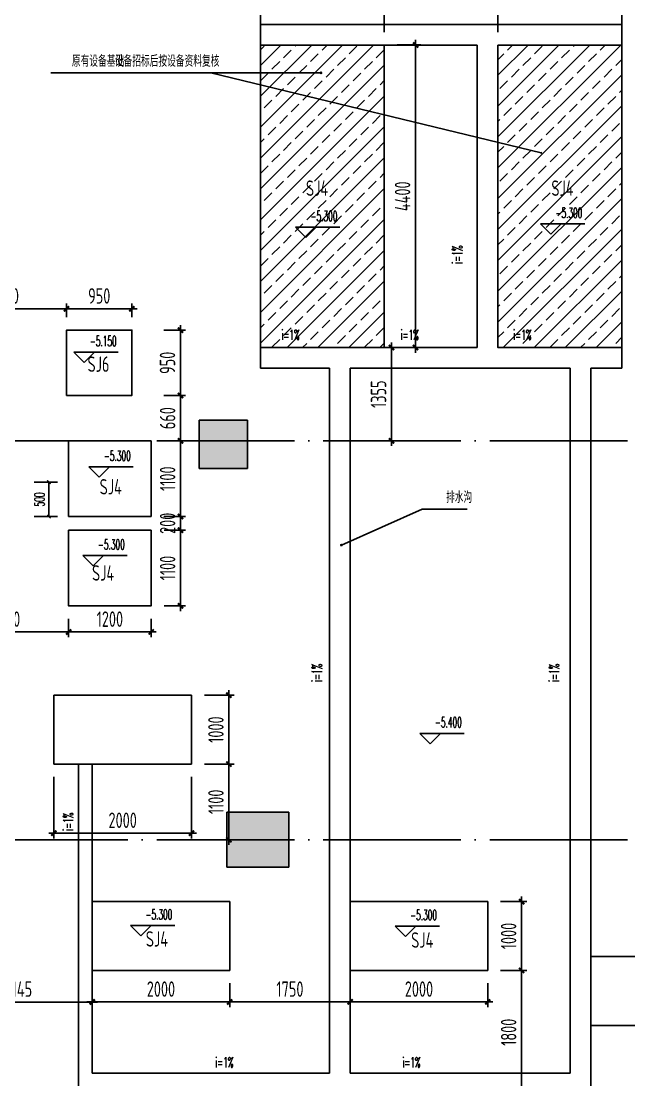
# Model space of a CAD drawing. Extents: x 917265 to 982035, y 334257 to 376307.
# Drawn here: x 959039 to 967870, y 351027 to 366421 of the extents above; entities that cross this region are included whole.
import ezdxf
from ezdxf.enums import TextEntityAlignment as Align

# ---------------------------------------------------------------- set-up
doc = ezdxf.new("R2010")
doc.units = 0
doc.header["$LTSCALE"] = 1000
doc.linetypes.add('DOTE', pattern=[2.42, 2, -0.2, 0.02, -0.2])
for name, color, linetype in [('ACS_COM', 7, 'Continuous'), ('COLUMN', 9, 'Continuous'), ('DIM_ELEV', 3, 'Continuous'), ('DIM_LEAD', 3, 'Continuous'), ('DIM_SYMB', 3, 'Continuous'), ('DOTE', 1, 'Continuous'), ('PUB_DIM', 3, 'Continuous'), ('PUB_HATCH', 8, 'Continuous'), ('PUB_TEXT', 7, 'Continuous'), ('设备基础及留洞', 7, 'Continuous')]:
    doc.layers.add(name, color=color, linetype=linetype)
doc.layers.add('line', color=7, linetype='Continuous', lineweight=50)
doc.styles.add('_TCH_DIM', font='SIMPLEX.shx', dxfattribs={"width": 0.75, "bigfont": 'GBCBIG.shx'})
doc.styles.add('_TCH_DIM_T3', font='SIMPLEX.shx', dxfattribs={"width": 0.529412, "bigfont": 'GBCBIG.shx'})
doc.styles.add('TSSD_DIMENSION_T3', font='Tssdeng.shx', dxfattribs={"width": 0.7, "bigfont": 'hztxt.shx'})
doc.styles.add('TSSD_Rein', font='Tssdeng.shx', dxfattribs={"width": 0.7, "bigfont": 'hztxt.shx'})
doc.dimstyles.new('_TCH_ARCH&&50', dxfattribs={"dimtxt": 148.75, "dimasz": 50, "dimexe": 125, "dimexo": 150, "dimgap": 63.125, "dimtad": 1, "dimdec": 0, "dimzin": 0, "dimdsep": 46, "dimtxsty": '_TCH_DIM_T3', "dimblk": 'ARCHTICK', "dimcen": 0.09, "dimclrt": 7, "dimazin": 2, "dimtfac": 1, "dimtdec": 0, "dimtix": 1, "dimtmove": 2, "dimatfit": 3, "dimfxl": 1, "dimtolj": 1, "dimtzin": 0, "dimarcsym": 0})
doc.dimstyles.new('TSSD_150_150$TCH&&50', dxfattribs={"dimtxt": 225, "dimasz": 75, "dimexe": 75, "dimexo": 187.5, "dimgap": 75, "dimtad": 1, "dimdec": 0, "dimzin": 0, "dimdsep": 46, "dimtxsty": 'TSSD_DIMENSION_T3', "dimblk": 'ARCHTICK', "dimcen": 0, "dimdle": 75, "dimclrt": 7, "dimadec": 0, "dimazin": 0, "dimtfac": 1, "dimtdec": 0, "dimtix": 1, "dimtmove": 2, "dimatfit": 3, "dimfxl": 1, "dimtolj": 1, "dimtzin": 0, "dimarcsym": 0})

# ---------------------------------------------------------------- blocks, each defined once
blk = doc.blocks.new('_ArchTick')
at = {"color": 0, "linetype": 'ByBlock', "const_width": 0.4}
blk.add_lwpolyline([(-0.5, -0.5), (0.5, 0.5)], dxfattribs=at)
blk = doc.blocks.new('*D111')
at = {"layer": 'Defpoints', "color": 0, "transparency": 16777216}
for p in [(12084, 7356), (12575, 7356), (12084, 5556)]:
    blk.add_point(p, dxfattribs=at)
at = {"layer": '设备基础及留洞', "color": 0, "lineweight": -2, "transparency": 16777216}
for p, q in [((12575, 5481), (12575, 7431)), ((12271, 7356), (12650, 7356)), ((12271, 5556), (12650, 5556))]:
    blk.add_line(p, q, dxfattribs=at)
at = {"layer": '设备基础及留洞', "color": 0, "lineweight": -2, "transparency": 16777216, "xscale": 75, "yscale": 75, "zscale": 75}
for p, rotation in [((12575, 7356), 90), ((12575, 5556), 270)]:
    blk.add_blockref('_ArchTick', p, dxfattribs=dict(at, rotation=rotation))
at = {"layer": '设备基础及留洞', "color": 7, "transparency": 16777216, "insert": (12387, 6456), "char_height": 225, "attachment_point": 5, "rotation": 90, "style": 'TSSD_DIMENSION_T3'}
blk.add_mtext('\\A1;1800', dxfattribs=at)
blk = doc.blocks.new('*D112')
at = {"layer": 'Defpoints', "color": 0, "transparency": 16777216}
for p in [(12084, 8356), (12575, 8356), (12084, 7356)]:
    blk.add_point(p, dxfattribs=at)
at = {"layer": '设备基础及留洞', "color": 0, "lineweight": -2, "transparency": 16777216}
for p, q in [((12271, 8356), (12650, 8356)), ((12575, 7281), (12575, 8431)), ((12271, 7356), (12650, 7356))]:
    blk.add_line(p, q, dxfattribs=at)
at = {"layer": '设备基础及留洞', "color": 0, "lineweight": -2, "transparency": 16777216, "xscale": 75, "yscale": 75, "zscale": 75}
for p, rotation in [((12575, 8356), 90), ((12575, 7356), 270)]:
    blk.add_blockref('_ArchTick', p, dxfattribs=dict(at, rotation=rotation))
at = {"layer": '设备基础及留洞', "color": 7, "transparency": 16777216, "insert": (12387, 7856), "char_height": 225, "attachment_point": 5, "rotation": 90, "style": 'TSSD_DIMENSION_T3'}
blk.add_mtext('\\A1;1000', dxfattribs=at)
blk = doc.blocks.new('*D117')
at = {"layer": 'Defpoints', "color": 0, "transparency": 16777216}
for p in [(4190, 7356), (6335, 7356), (6335, 6896)]:
    blk.add_point(p, dxfattribs=at)
at = {"layer": '设备基础及留洞', "color": 0, "lineweight": -2, "transparency": 16777216}
for p, q in [((4190, 7169), (4190, 6821)), ((6335, 7169), (6335, 6821)), ((4115, 6896), (6410, 6896))]:
    blk.add_line(p, q, dxfattribs=at)
at = {"layer": '设备基础及留洞', "color": 0, "lineweight": -2, "transparency": 16777216, "xscale": 75, "yscale": 75, "zscale": 75, "rotation": 180}
blk.add_blockref('_ArchTick', (4190, 6896), dxfattribs=at)
at = {"layer": '设备基础及留洞', "color": 0, "lineweight": -2, "transparency": 16777216, "xscale": 75, "yscale": 75, "zscale": 75}
blk.add_blockref('_ArchTick', (6335, 6896), dxfattribs=at)
at = {"layer": '设备基础及留洞', "color": 7, "transparency": 16777216, "insert": (5263, 7084), "char_height": 225, "attachment_point": 5, "style": 'TSSD_DIMENSION_T3'}
blk.add_mtext('\\A1;2145', dxfattribs=at)
blk = doc.blocks.new('*D118')
at = {"layer": 'Defpoints', "color": 0, "transparency": 16777216}
for p in [(10084, 7356), (12084, 7356), (12084, 6897)]:
    blk.add_point(p, dxfattribs=at)
at = {"layer": '设备基础及留洞', "color": 0, "lineweight": -2, "transparency": 16777216}
for p, q in [((10084, 7169), (10084, 6822)), ((12084, 7169), (12084, 6822)), ((10009, 6897), (12159, 6897))]:
    blk.add_line(p, q, dxfattribs=at)
at = {"layer": '设备基础及留洞', "color": 0, "lineweight": -2, "transparency": 16777216, "xscale": 75, "yscale": 75, "zscale": 75, "rotation": 180}
blk.add_blockref('_ArchTick', (10084, 6897), dxfattribs=at)
at = {"layer": '设备基础及留洞', "color": 0, "lineweight": -2, "transparency": 16777216, "xscale": 75, "yscale": 75, "zscale": 75}
blk.add_blockref('_ArchTick', (12084, 6897), dxfattribs=at)
at = {"layer": '设备基础及留洞', "color": 7, "transparency": 16777216, "insert": (11084, 7084), "char_height": 225, "attachment_point": 5, "style": 'TSSD_DIMENSION_T3'}
blk.add_mtext('\\A1;2000', dxfattribs=at)
blk = doc.blocks.new('*D119')
at = {"layer": 'Defpoints', "color": 0, "transparency": 16777216}
for p in [(8334, 7356), (10084, 7356), (10084, 6897)]:
    blk.add_point(p, dxfattribs=at)
at = {"layer": '设备基础及留洞', "color": 0, "lineweight": -2, "transparency": 16777216}
for p, q in [((8334, 7169), (8334, 6822)), ((10084, 7169), (10084, 6822)), ((8259, 6897), (10159, 6897))]:
    blk.add_line(p, q, dxfattribs=at)
at = {"layer": '设备基础及留洞', "color": 0, "lineweight": -2, "transparency": 16777216, "xscale": 75, "yscale": 75, "zscale": 75, "rotation": 180}
blk.add_blockref('_ArchTick', (8334, 6897), dxfattribs=at)
at = {"layer": '设备基础及留洞', "color": 0, "lineweight": -2, "transparency": 16777216, "xscale": 75, "yscale": 75, "zscale": 75}
blk.add_blockref('_ArchTick', (10084, 6897), dxfattribs=at)
at = {"layer": '设备基础及留洞', "color": 7, "transparency": 16777216, "insert": (9209, 7084), "char_height": 225, "attachment_point": 5, "style": 'TSSD_DIMENSION_T3'}
blk.add_mtext('\\A1;1750', dxfattribs=at)
blk = doc.blocks.new('*D120')
at = {"layer": 'Defpoints', "color": 0, "transparency": 16777216}
for p in [(6334, 7356), (8334, 7356), (8334, 6897)]:
    blk.add_point(p, dxfattribs=at)
at = {"layer": '设备基础及留洞', "color": 0, "lineweight": -2, "transparency": 16777216}
for p, q in [((6334, 7169), (6334, 6822)), ((8334, 7169), (8334, 6822)), ((6259, 6897), (8409, 6897))]:
    blk.add_line(p, q, dxfattribs=at)
at = {"layer": '设备基础及留洞', "color": 0, "lineweight": -2, "transparency": 16777216, "xscale": 75, "yscale": 75, "zscale": 75, "rotation": 180}
blk.add_blockref('_ArchTick', (6334, 6897), dxfattribs=at)
at = {"layer": '设备基础及留洞', "color": 0, "lineweight": -2, "transparency": 16777216, "xscale": 75, "yscale": 75, "zscale": 75}
blk.add_blockref('_ArchTick', (8334, 6897), dxfattribs=at)
at = {"layer": '设备基础及留洞', "color": 7, "transparency": 16777216, "insert": (7334, 7084), "char_height": 225, "attachment_point": 5, "style": 'TSSD_DIMENSION_T3'}
blk.add_mtext('\\A1;2000', dxfattribs=at)
blk = doc.blocks.new('*D123')
at = {"layer": 'Defpoints', "color": 0, "transparency": 16777216}
for p in [(7778, 10357), (8321, 10357), (7778, 9256)]:
    blk.add_point(p, dxfattribs=at)
at = {"layer": '设备基础及留洞', "color": 0, "lineweight": -2, "transparency": 16777216}
for p, q in [((7965, 10357), (8396, 10357)), ((8321, 9181), (8321, 10432)), ((7965, 9256), (8396, 9256))]:
    blk.add_line(p, q, dxfattribs=at)
at = {"layer": '设备基础及留洞', "color": 0, "lineweight": -2, "transparency": 16777216, "xscale": 75, "yscale": 75, "zscale": 75}
for p, rotation in [((8321, 10357), 90), ((8321, 9256), 270)]:
    blk.add_blockref('_ArchTick', p, dxfattribs=dict(at, rotation=rotation))
at = {"layer": '设备基础及留洞', "color": 7, "transparency": 16777216, "insert": (8133, 9807), "char_height": 225, "attachment_point": 5, "rotation": 90, "style": 'TSSD_DIMENSION_T3'}
blk.add_mtext('\\A1;1100', dxfattribs=at)
blk = doc.blocks.new('*D124')
at = {"layer": 'Defpoints', "color": 0, "transparency": 16777216}
for p in [(7778, 11357), (8321, 11357), (7778, 10357)]:
    blk.add_point(p, dxfattribs=at)
at = {"layer": '设备基础及留洞', "color": 0, "lineweight": -2, "transparency": 16777216}
for p, q in [((8321, 10282), (8321, 11432)), ((7965, 11357), (8396, 11357)), ((7965, 10357), (8396, 10357))]:
    blk.add_line(p, q, dxfattribs=at)
at = {"layer": '设备基础及留洞', "color": 0, "lineweight": -2, "transparency": 16777216, "xscale": 75, "yscale": 75, "zscale": 75}
for p, rotation in [((8321, 11357), 90), ((8321, 10357), 270)]:
    blk.add_blockref('_ArchTick', p, dxfattribs=dict(at, rotation=rotation))
at = {"layer": '设备基础及留洞', "color": 7, "transparency": 16777216, "insert": (8133, 10857), "char_height": 225, "attachment_point": 5, "rotation": 90, "style": 'TSSD_DIMENSION_T3'}
blk.add_mtext('\\A1;1000', dxfattribs=at)
blk = doc.blocks.new('*D125')
at = {"layer": 'Defpoints', "color": 0, "transparency": 16777216}
for p in [(4192, 12657), (5992, 12657), (5992, 12277)]:
    blk.add_point(p, dxfattribs=at)
at = {"layer": '设备基础及留洞', "color": 0, "lineweight": -2, "transparency": 16777216}
for p, q in [((4192, 12469), (4192, 12202)), ((5992, 12469), (5992, 12202)), ((4117, 12277), (6067, 12277))]:
    blk.add_line(p, q, dxfattribs=at)
at = {"layer": '设备基础及留洞', "color": 0, "lineweight": -2, "transparency": 16777216, "xscale": 75, "yscale": 75, "zscale": 75, "rotation": 180}
blk.add_blockref('_ArchTick', (4192, 12277), dxfattribs=at)
at = {"layer": '设备基础及留洞', "color": 0, "lineweight": -2, "transparency": 16777216, "xscale": 75, "yscale": 75, "zscale": 75}
blk.add_blockref('_ArchTick', (5992, 12277), dxfattribs=at)
at = {"layer": '设备基础及留洞', "color": 7, "transparency": 16777216, "insert": (5092, 12464), "char_height": 225, "attachment_point": 5, "style": 'TSSD_DIMENSION_T3'}
blk.add_mtext('\\A1;1800', dxfattribs=at)
blk = doc.blocks.new('*D126')
at = {"layer": 'Defpoints', "color": 0, "transparency": 16777216}
for p in [(5992, 12657), (7192, 12657), (7192, 12277)]:
    blk.add_point(p, dxfattribs=at)
at = {"layer": '设备基础及留洞', "color": 0, "lineweight": -2, "transparency": 16777216}
for p, q in [((5992, 12469), (5992, 12202)), ((7192, 12469), (7192, 12202)), ((5917, 12277), (7267, 12277))]:
    blk.add_line(p, q, dxfattribs=at)
at = {"layer": '设备基础及留洞', "color": 0, "lineweight": -2, "transparency": 16777216, "xscale": 75, "yscale": 75, "zscale": 75, "rotation": 180}
blk.add_blockref('_ArchTick', (5992, 12277), dxfattribs=at)
at = {"layer": '设备基础及留洞', "color": 0, "lineweight": -2, "transparency": 16777216, "xscale": 75, "yscale": 75, "zscale": 75}
blk.add_blockref('_ArchTick', (7192, 12277), dxfattribs=at)
at = {"layer": '设备基础及留洞', "color": 7, "transparency": 16777216, "insert": (6592, 12464), "char_height": 225, "attachment_point": 5, "style": 'TSSD_DIMENSION_T3'}
blk.add_mtext('\\A1;1200', dxfattribs=at)
blk = doc.blocks.new('*D131')
at = {"layer": 'Defpoints', "color": 0, "transparency": 16777216}
for p in [(5962, 16977), (4191, 16666), (5962, 16666)]:
    blk.add_point(p, dxfattribs=at)
at = {"layer": '设备基础及留洞', "color": 0, "lineweight": -2, "transparency": 16777216}
for p, q in [((4116, 16977), (6037, 16977)), ((4191, 16854), (4191, 17052)), ((5962, 16854), (5962, 17052))]:
    blk.add_line(p, q, dxfattribs=at)
at = {"layer": '设备基础及留洞', "color": 0, "lineweight": -2, "transparency": 16777216, "xscale": 75, "yscale": 75, "zscale": 75, "rotation": 180}
blk.add_blockref('_ArchTick', (4191, 16977), dxfattribs=at)
at = {"layer": '设备基础及留洞', "color": 0, "lineweight": -2, "transparency": 16777216, "xscale": 75, "yscale": 75, "zscale": 75}
blk.add_blockref('_ArchTick', (5962, 16977), dxfattribs=at)
at = {"layer": '设备基础及留洞', "color": 7, "transparency": 16777216, "insert": (5077, 17164), "char_height": 225, "attachment_point": 5, "style": 'TSSD_DIMENSION_T3'}
blk.add_mtext('\\A1;1770', dxfattribs=at)
blk = doc.blocks.new('*D132')
at = {"layer": 'Defpoints', "color": 0, "transparency": 16777216}
for p in [(6912, 16977), (5962, 16666), (6912, 16666)]:
    blk.add_point(p, dxfattribs=at)
at = {"layer": '设备基础及留洞', "color": 0, "lineweight": -2, "transparency": 16777216}
for p, q in [((5887, 16977), (6987, 16977)), ((5962, 16854), (5962, 17052)), ((6912, 16854), (6912, 17052))]:
    blk.add_line(p, q, dxfattribs=at)
at = {"layer": '设备基础及留洞', "color": 0, "lineweight": -2, "transparency": 16777216, "xscale": 75, "yscale": 75, "zscale": 75, "rotation": 180}
blk.add_blockref('_ArchTick', (5962, 16977), dxfattribs=at)
at = {"layer": '设备基础及留洞', "color": 0, "lineweight": -2, "transparency": 16777216, "xscale": 75, "yscale": 75, "zscale": 75}
blk.add_blockref('_ArchTick', (6912, 16977), dxfattribs=at)
at = {"layer": '设备基础及留洞', "color": 7, "transparency": 16777216, "insert": (6437, 17164), "char_height": 225, "attachment_point": 5, "style": 'TSSD_DIMENSION_T3'}
blk.add_mtext('\\A1;950', dxfattribs=at)
blk = doc.blocks.new('*D133')
at = {"layer": 'Defpoints', "color": 0, "transparency": 16777216}
for p in [(7194, 13757), (7618, 13757), (7194, 12657)]:
    blk.add_point(p, dxfattribs=at)
at = {"layer": '设备基础及留洞', "color": 0, "lineweight": -2, "transparency": 16777216}
for p, q in [((7381, 13757), (7693, 13757)), ((7618, 12582), (7618, 13832)), ((7381, 12657), (7693, 12657))]:
    blk.add_line(p, q, dxfattribs=at)
at = {"layer": '设备基础及留洞', "color": 0, "lineweight": -2, "transparency": 16777216, "xscale": 75, "yscale": 75, "zscale": 75}
for p, rotation in [((7618, 13757), 90), ((7618, 12657), 270)]:
    blk.add_blockref('_ArchTick', p, dxfattribs=dict(at, rotation=rotation))
at = {"layer": '设备基础及留洞', "color": 7, "transparency": 16777216, "insert": (7431, 13207), "char_height": 225, "attachment_point": 5, "rotation": 90, "style": 'TSSD_DIMENSION_T3'}
blk.add_mtext('\\A1;1100', dxfattribs=at)
blk = doc.blocks.new('*D134')
at = {"layer": 'Defpoints', "color": 0, "transparency": 16777216}
for p in [(7194, 13956), (7618, 13956), (7194, 13757)]:
    blk.add_point(p, dxfattribs=at)
at = {"layer": '设备基础及留洞', "color": 0, "lineweight": -2, "transparency": 16777216}
for p, q in [((7618, 13956), (7618, 14031)), ((7381, 13956), (7693, 13956)), ((7618, 13757), (7618, 13956)), ((7381, 13757), (7693, 13757)), ((7618, 13757), (7618, 13682))]:
    blk.add_line(p, q, dxfattribs=at)
at = {"layer": '设备基础及留洞', "color": 0, "lineweight": -2, "transparency": 16777216, "xscale": 75, "yscale": 75, "zscale": 75}
for p, rotation in [((7618, 13956), 270), ((7618, 13757), 90)]:
    blk.add_blockref('_ArchTick', p, dxfattribs=dict(at, rotation=rotation))
at = {"layer": '设备基础及留洞', "color": 7, "transparency": 16777216, "insert": (7431, 13857), "char_height": 225, "attachment_point": 5, "rotation": 90, "style": 'TSSD_DIMENSION_T3'}
blk.add_mtext('\\A1;200', dxfattribs=at)
blk = doc.blocks.new('*D135')
at = {"layer": 'Defpoints', "color": 0, "transparency": 16777216}
for p in [(7191, 15716), (7618, 15716), (7191, 15056)]:
    blk.add_point(p, dxfattribs=at)
at = {"layer": '设备基础及留洞', "color": 0, "lineweight": -2, "transparency": 16777216}
for p, q in [((7378, 15716), (7693, 15716)), ((7618, 14981), (7618, 15791)), ((7378, 15056), (7693, 15056))]:
    blk.add_line(p, q, dxfattribs=at)
at = {"layer": '设备基础及留洞', "color": 0, "lineweight": -2, "transparency": 16777216, "xscale": 75, "yscale": 75, "zscale": 75}
for p, rotation in [((7618, 15716), 90), ((7618, 15056), 270)]:
    blk.add_blockref('_ArchTick', p, dxfattribs=dict(at, rotation=rotation))
at = {"layer": '设备基础及留洞', "color": 7, "transparency": 16777216, "insert": (7431, 15386), "char_height": 225, "attachment_point": 5, "rotation": 90, "style": 'TSSD_DIMENSION_T3'}
blk.add_mtext('\\A1;660', dxfattribs=at)
blk = doc.blocks.new('*D136')
at = {"layer": 'Defpoints', "color": 0, "transparency": 16777216}
for p in [(7191, 15056), (7618, 15056), (7191, 13956)]:
    blk.add_point(p, dxfattribs=at)
at = {"layer": '设备基础及留洞', "color": 0, "lineweight": -2, "transparency": 16777216}
for p, q in [((7618, 13881), (7618, 15131)), ((7378, 15056), (7693, 15056)), ((7378, 13956), (7693, 13956))]:
    blk.add_line(p, q, dxfattribs=at)
at = {"layer": '设备基础及留洞', "color": 0, "lineweight": -2, "transparency": 16777216, "xscale": 75, "yscale": 75, "zscale": 75}
for p, rotation in [((7618, 15056), 90), ((7618, 13956), 270)]:
    blk.add_blockref('_ArchTick', p, dxfattribs=dict(at, rotation=rotation))
at = {"layer": '设备基础及留洞', "color": 7, "transparency": 16777216, "insert": (7431, 14506), "char_height": 225, "attachment_point": 5, "rotation": 90, "style": 'TSSD_DIMENSION_T3'}
blk.add_mtext('\\A1;1100', dxfattribs=at)
blk = doc.blocks.new('*D137')
at = {"layer": 'Defpoints', "color": 0, "transparency": 16777216}
for p in [(7191, 16666), (7617, 16666), (7191, 15716)]:
    blk.add_point(p, dxfattribs=at)
at = {"layer": '设备基础及留洞', "color": 0, "lineweight": -2, "transparency": 16777216}
for p, q in [((7378, 16666), (7692, 16666)), ((7617, 15641), (7617, 16741)), ((7378, 15716), (7692, 15716))]:
    blk.add_line(p, q, dxfattribs=at)
at = {"layer": '设备基础及留洞', "color": 0, "lineweight": -2, "transparency": 16777216, "xscale": 75, "yscale": 75, "zscale": 75}
for p, rotation in [((7617, 16666), 90), ((7617, 15716), 270)]:
    blk.add_blockref('_ArchTick', p, dxfattribs=dict(at, rotation=rotation))
at = {"layer": '设备基础及留洞', "color": 7, "transparency": 16777216, "insert": (7429, 16191), "char_height": 225, "attachment_point": 5, "rotation": 90, "style": 'TSSD_DIMENSION_T3'}
blk.add_mtext('\\A1;950', dxfattribs=at)
blk = doc.blocks.new('*D138')
at = {"layer": 'Defpoints', "color": 0, "transparency": 16777216}
for p in [(9880, 16413), (10684, 16413), (9880, 15057)]:
    blk.add_point(p, dxfattribs=at)
at = {"layer": '设备基础及留洞', "color": 0, "lineweight": -2, "transparency": 16777216}
for p, q in [((10684, 14982), (10684, 16488)), ((10068, 16413), (10759, 16413)), ((10068, 15057), (10759, 15057))]:
    blk.add_line(p, q, dxfattribs=at)
at = {"layer": '设备基础及留洞', "color": 0, "lineweight": -2, "transparency": 16777216, "xscale": 75, "yscale": 75, "zscale": 75}
for p, rotation in [((10684, 16413), 90), ((10684, 15057), 270)]:
    blk.add_blockref('_ArchTick', p, dxfattribs=dict(at, rotation=rotation))
at = {"layer": '设备基础及留洞', "color": 7, "transparency": 16777216, "insert": (10496, 15735), "char_height": 225, "attachment_point": 5, "rotation": 90, "style": 'TSSD_DIMENSION_T3'}
blk.add_mtext('\\A1;1355', dxfattribs=at)
blk = doc.blocks.new('*D139')
at = {"layer": 'Defpoints', "color": 0, "transparency": 16777216}
for p in [(10580, 20813), (11034, 20813), (10580, 16413)]:
    blk.add_point(p, dxfattribs=at)
at = {"layer": '设备基础及留洞', "color": 0, "lineweight": -2, "transparency": 16777216}
for p, q in [((10768, 20813), (11109, 20813)), ((11034, 16338), (11034, 20888)), ((10768, 16413), (11109, 16413))]:
    blk.add_line(p, q, dxfattribs=at)
at = {"layer": '设备基础及留洞', "color": 0, "lineweight": -2, "transparency": 16777216, "xscale": 75, "yscale": 75, "zscale": 75}
for p, rotation in [((11034, 20813), 90), ((11034, 16413), 270)]:
    blk.add_blockref('_ArchTick', p, dxfattribs=dict(at, rotation=rotation))
at = {"layer": '设备基础及留洞', "color": 7, "transparency": 16777216, "insert": (10846, 18613), "char_height": 225, "attachment_point": 5, "rotation": 90, "style": 'TSSD_DIMENSION_T3'}
blk.add_mtext('\\A1;4400', dxfattribs=at)
blk = doc.blocks.new('*D140')
at = {"layer": 'Defpoints', "color": 0, "transparency": 16777216}
for p in [(14031, 21933), (12231, 20813), (14031, 20813)]:
    blk.add_point(p, dxfattribs=at)
at = {"layer": '设备基础及留洞', "color": 0, "lineweight": -2, "transparency": 16777216}
for p, q in [((12156, 21933), (14106, 21933)), ((12231, 21000), (12231, 22008)), ((14031, 21000), (14031, 22008))]:
    blk.add_line(p, q, dxfattribs=at)
at = {"layer": '设备基础及留洞', "color": 0, "lineweight": -2, "transparency": 16777216, "xscale": 75, "yscale": 75, "zscale": 75, "rotation": 180}
blk.add_blockref('_ArchTick', (12231, 21933), dxfattribs=at)
at = {"layer": '设备基础及留洞', "color": 0, "lineweight": -2, "transparency": 16777216, "xscale": 75, "yscale": 75, "zscale": 75}
blk.add_blockref('_ArchTick', (14031, 21933), dxfattribs=at)
at = {"layer": '设备基础及留洞', "color": 7, "transparency": 16777216, "insert": (13131, 22120), "char_height": 225, "attachment_point": 5, "style": 'TSSD_DIMENSION_T3'}
blk.add_mtext('\\A1;1800', dxfattribs=at)
blk = doc.blocks.new('*D142')
at = {"layer": 'Defpoints', "color": 0, "transparency": 16777216}
for p in [(10580, 21933), (8780, 20813), (10580, 20813)]:
    blk.add_point(p, dxfattribs=at)
at = {"layer": '设备基础及留洞', "color": 0, "lineweight": -2, "transparency": 16777216}
for p, q in [((8705, 21933), (10655, 21933)), ((8780, 21000), (8780, 22008)), ((10580, 21000), (10580, 22008))]:
    blk.add_line(p, q, dxfattribs=at)
at = {"layer": '设备基础及留洞', "color": 0, "lineweight": -2, "transparency": 16777216, "xscale": 75, "yscale": 75, "zscale": 75, "rotation": 180}
blk.add_blockref('_ArchTick', (8780, 21933), dxfattribs=at)
at = {"layer": '设备基础及留洞', "color": 0, "lineweight": -2, "transparency": 16777216, "xscale": 75, "yscale": 75, "zscale": 75}
blk.add_blockref('_ArchTick', (10580, 21933), dxfattribs=at)
at = {"layer": '设备基础及留洞', "color": 7, "transparency": 16777216, "insert": (9680, 22120), "char_height": 225, "attachment_point": 5, "style": 'TSSD_DIMENSION_T3'}
blk.add_mtext('\\A1;1800', dxfattribs=at)
blk = doc.blocks.new('*D161')
at = {"layer": 'Defpoints', "color": 0, "transparency": 16777216}
for p in [(5778, 10357), (7778, 10357), (7778, 9351)]:
    blk.add_point(p, dxfattribs=at)
at = {"layer": '设备基础及留洞', "color": 0, "lineweight": -2, "transparency": 16777216}
for p, q in [((5778, 10169), (5778, 9276)), ((7778, 10169), (7778, 9276)), ((5703, 9351), (7853, 9351))]:
    blk.add_line(p, q, dxfattribs=at)
at = {"layer": '设备基础及留洞', "color": 0, "lineweight": -2, "transparency": 16777216, "xscale": 75, "yscale": 75, "zscale": 75, "rotation": 180}
blk.add_blockref('_ArchTick', (5778, 9351), dxfattribs=at)
at = {"layer": '设备基础及留洞', "color": 0, "lineweight": -2, "transparency": 16777216, "xscale": 75, "yscale": 75, "zscale": 75}
blk.add_blockref('_ArchTick', (7778, 9351), dxfattribs=at)
at = {"layer": '设备基础及留洞', "color": 7, "transparency": 16777216, "insert": (6778, 9539), "char_height": 225, "attachment_point": 5, "style": 'TSSD_DIMENSION_T3'}
blk.add_mtext('\\A1;2000', dxfattribs=at)
blk = doc.blocks.new('*D64')
at = {"layer": 'Defpoints', "color": 0, "transparency": 16777216}
for p in [(959076, 359718), (959442, 359718), (959076, 359217)]:
    blk.add_point(p, dxfattribs=at)
at = {"layer": 'PUB_DIM', "color": 0, "lineweight": -2, "transparency": 16777216}
for p, q in [((959226, 359718), (959567, 359718)), ((959442, 359217), (959442, 359718)), ((959226, 359217), (959567, 359217))]:
    blk.add_line(p, q, dxfattribs=at)
at = {"layer": 'PUB_DIM', "color": 0, "lineweight": -2, "transparency": 16777216, "xscale": 50, "yscale": 50, "zscale": 50}
for p, rotation in [((959442, 359718), 90), ((959442, 359217), 270)]:
    blk.add_blockref('_ArchTick', p, dxfattribs=dict(at, rotation=rotation))
at = {"layer": 'PUB_DIM', "color": 7, "transparency": 16777216, "insert": (959305, 359467), "char_height": 148.8, "attachment_point": 5, "rotation": 90, "style": '_TCH_DIM_T3'}
blk.add_mtext('\\A1;500', dxfattribs=at)
blk = doc.blocks.new('A$C22CB425E')
at = {"layer": '设备基础及留洞'}
for points in [[(8780.1, 20812.7), (10580.1, 20812.7), (10580.1, 16412.7), (8780.1, 16412.7)], [(12230.5, 20812.7), (14030.5, 20812.7), (14030.5, 16412.7), (12230.5, 16412.7)], [(5961.8, 15716.5), (6911.8, 15716.5), (6911.8, 16666.5), (5961.8, 16666.5)], [(5991.7, 15056.4), (7191.7, 15056.4), (7191.7, 13956.4), (5991.7, 13956.4)], [(5991.7, 13756.7), (7191.7, 13756.7), (7191.7, 12656.7), (5991.7, 12656.7)], [(5777.9, 11356.6), (7777.9, 11356.6), (7777.9, 10356.6), (5777.9, 10356.6)], [(6333.9, 8356.5), (8333.9, 8356.5), (8333.9, 7356.5), (6333.9, 7356.5)], [(10083.9, 8356.5), (12083.9, 8356.5), (12083.9, 7356.5), (10083.9, 7356.5)], [(13583.9, 7556.5), (15583.9, 7556.5), (15583.9, 6556.5), (13583.9, 6556.5)]]:
    blk.add_lwpolyline(points, close=True, dxfattribs=at)
at = {"layer": '设备基础及留洞', "style": 'TSSD_Rein', "width": 0.7}
for s, p in [('SJ4', (9603.1, 18551.1)), ('SJ4', (13169, 18551.1)), ('SJ6', (6426.4, 15992.3)), ('SJ4', (6604.5, 14208.9)), ('SJ4', (6493.5, 12955.6)), ('SJ4', (7275.9, 7633.2)), ('SJ4', (11131.7, 7617.5))]:
    blk.add_text(s, height=225, dxfattribs=at).set_placement(p, align=Align.BOTTOM_CENTER)
at = {"layer": '设备基础及留洞'}
for p1, p2, distance, picture, middle in [((8780.5, 20812.7), (10580.5, 20812.7), 1120.2, '*D142', (9680.5, 22120.3)), ((12230.5, 20812.7), (14030.9, 20812.7), 1120.2, '*D140', (13130.7, 22120.3)), ((10580.5, 16412.7), (10580.5, 20812.7), -453.4, '*D139', (10846.4, 18612.7)), ((4191.3411, 16666.4997), (5961.8064, 16666.4997), 310.3338, '*D131', (5076.5738, 17164.3335)), ((5961.8, 16666.5), (6911.8, 16666.5), 310.3, '*D132', (6436.8, 17164.3)), ((7190.6, 15716.5), (7190.6, 16666.5), -426.2, '*D137', (7429.3, 16191.5)), ((9880.5, 15057.5), (9880.5, 16412.7), -803.4, '*D138', (10496.4, 15735.1)), ((7190.6, 15056.4), (7190.6, 15716.5), -427.7, '*D135', (7430.8, 15386.5)), ((7190.6, 13956.4), (7190.6, 15056.4), -427.7, '*D136', (7430.8, 14506.4)), ((7193.6, 13756.7), (7193.6, 13956.4), -424.7, '*D134', (7430.8, 13856.6)), ((7193.6, 12656.7), (7193.6, 13756.7), -424.7, '*D133', (7430.8, 13206.7)), ((4192.1, 12656.7), (5991.7, 12656.7), -380.2, '*D125', (5091.9, 12464)), ((5991.7, 12656.7), (7191.7, 12656.7), -380.2, '*D126', (6591.7, 12464)), ((7777.9, 10356.6), (7777.9, 11356.6), -542.7, '*D124', (8133.1, 10856.6)), ((5777.9, 10356.6), (7777.9, 10356.6), -1005.2, '*D161', (6777.9, 9538.8)), ((7777.9, 9256.5), (7777.9, 10356.6), -542.7, '*D123', (8133.1, 9806.5)), ((12083.9, 7356.5), (12083.9, 8356.5), -490.7, '*D112', (12387.2, 7856.5)), ((12083.9, 5556.5), (12083.9, 7356.5), -490.7, '*D111', (12387.2, 6456.5)), ((4190.2, 7356.2), (6334.9, 7356.2), -459.7, '*D117', (5262.5, 7083.9)), ((6333.9, 7356.5), (8333.9, 7356.5), -459.9, '*D120', (7333.9, 7084.1)), ((8333.9, 7356.5), (10083.9, 7356.5), -459.9, '*D119', (9208.9, 7084.1)), ((10083.9, 7356.5), (12083.9, 7356.5), -459.9, '*D118', (11083.9, 7084.1))]:
    dim = blk.add_aligned_dim(p1=p1, p2=p2, distance=distance, dimstyle='TSSD_150_150$TCH&&50', dxfattribs=at)
    dim.commit()
    dim.dimension.update_dxf_attribs({"geometry": picture, "text_midpoint": middle})

msp = doc.modelspace()

# ---------------------------------------------------------------- hatches: boundary and pattern name
at = {"layer": 'ACS_COM', "ltscale": 3}
h = msp.add_hatch(dxfattribs=at)
h.set_pattern_fill('ANSI33', color=256, scale=100)
h.set_pattern_definition([(45, (0, 0), (-224.5064, 224.5064), []), (45, (224.5, 0), (-224.5064, 224.5064), [158.75, -79.375])])
h.paths.add_polyline_path([(962516.3, 366074.8), (964316.3, 366074.8), (964316.3, 361674.8), (962516.3, 361674.8)])
h.paths.add_polyline_path([(965966.7, 366074.8), (967766.7, 366074.8), (967766.7, 361674.8), (965966.7, 361674.8)])
at = {"layer": 'PUB_HATCH'}
for points in [[(961627, 360618.5), (961627, 359918.5), (962327, 359918.5), (962327, 360618.5)], [(962027.5, 354918.5), (962027.5, 354118.5), (962927.5, 354118.5), (962927.5, 354918.5)]]:
    msp.add_hatch(color=256, dxfattribs=at).paths.add_polyline_path(points)

# ---------------------------------------------------------------- linework, layer by layer
at = {"layer": 'ACS_COM', "ltscale": 3}
for points in [[(962516.3, 366074.8), (964316.3, 366074.8), (964316.3, 361674.8), (962516.3, 361674.8)], [(965966.7, 366074.8), (967766.7, 366074.8), (967766.7, 361674.8), (965966.7, 361674.8)]]:
    msp.add_lwpolyline(points, close=True, dxfattribs=at)
at = {"layer": 'COLUMN'}
for p, q in [((961627, 360618.5), (961627, 359918.5)), ((962327, 360618.5), (961627, 360618.5)), ((962327, 359918.5), (962327, 360618.5)), ((961627, 359918.5), (962327, 359918.5)), ((962027.5, 354918.5), (962027.5, 354118.5)), ((962927.5, 354918.5), (962027.5, 354918.5)), ((962927.5, 354118.5), (962927.5, 354918.5)), ((962027.5, 354118.5), (962927.5, 354118.5))]:
    msp.add_line(p, q, dxfattribs=at)
at = {"layer": 'DIM_ELEV'}
for p, q in [((966735.5, 363322), (966585.5, 363472)), ((966585.5, 363472), (967230.5, 363472)), ((966735.5, 363322), (966885.5, 363472)), ((963175.4, 363275.2), (963025.4, 363425.2)), ((963025.4, 363425.2), (963670.4, 363425.2)), ((963175.4, 363275.2), (963325.4, 363425.2)), ((959953, 361457.6), (959803, 361607.6)), ((959803, 361607.6), (960448, 361607.6)), ((959953, 361457.6), (960103, 361607.6)), ((960172, 359788.9), (960022, 359938.9)), ((960022, 359938.9), (960667, 359938.9)), ((960172, 359788.9), (960322, 359938.9)), ((960085.7, 358500), (959935.7, 358650)), ((959935.7, 358650), (960580.7, 358650)), ((960085.7, 358500), (960235.7, 358650)), ((964983.8, 355914.5), (964833.8, 356064.5)), ((964833.8, 356064.5), (965478.8, 356064.5)), ((964983.8, 355914.5), (965133.8, 356064.5)), ((960776.9, 353118.9), (960626.9, 353268.9)), ((960626.9, 353268.9), (961271.9, 353268.9)), ((960776.9, 353118.9), (960926.9, 353268.9)), ((964623.3, 353111.4), (964473.3, 353261.4)), ((964473.3, 353261.4), (965118.3, 353261.4)), ((964623.3, 353111.4), (964773.3, 353261.4))]:
    msp.add_line(p, q, dxfattribs=at)
at = {"layer": 'DIM_LEAD'}
for p, q in [((963692.3, 358802.1), (964864.2, 359327)), ((964864.2, 359327), (965520.6, 359327))]:
    msp.add_line(p, q, dxfattribs=at)
at = {"layer": 'DIM_LEAD', "const_width": 20}
msp.add_lwpolyline([(963683.2, 358798, 1), (963701.4, 358806.2, 1)], format="xyb", close=True, dxfattribs=at)
at = {"layer": 'DIM_SYMB'}
msp.add_line((966595.6, 364506.8), (961797.6, 365669.9), dxfattribs=at)
for points in [[(963260.2, 366261, 0, 0, 0), (963870, 366261, 40, 0, 0), (964020, 366261, 0, 0, 0)], [(967189.4, 366261, 0, 0, 0), (966579.6, 366261, 40, 0, 0), (966429.6, 366261, 0, 0, 0)], [(965776.3, 363529.9, 0, 0, 0), (965776.3, 362920.1, 40, 0, 0), (965776.3, 362770.1, 0, 0, 0)], [(962685.1, 361578.7, 0, 0, 0), (963294.9, 361578.7, 40, 0, 0), (963444.9, 361578.7, 0, 0, 0)], [(965201.3, 361578.7, 0, 0, 0), (964591.5, 361578.7, 40, 0, 0), (964441.5, 361578.7, 0, 0, 0)], [(966053.7, 361578.7, 0, 0, 0), (966663.5, 361578.7, 40, 0, 0), (966813.5, 361578.7, 0, 0, 0)], [(963736.6, 357448.9, 0, 0, 0), (963736.6, 356839, 40, 0, 0), (963736.6, 356689, 0, 0, 0)], [(967183.3, 357448.9, 0, 0, 0), (967183.3, 356839, 40, 0, 0), (967183.3, 356689, 0, 0, 0)], [(959969.2, 355283.4, 0, 0, 0), (959969.2, 354673.6, 40, 0, 0), (959969.2, 354523.6, 0, 0, 0)]]:
    msp.add_lwpolyline(points, format="xyseb", dxfattribs=at)
msp.add_lwpolyline([(959471.1, 365669.9), (961797.6, 365669.9), (963395.8, 365669.9)], dxfattribs=at)
for points, const_width in [([(963385.8, 365669.9, 1), (963405.8, 365669.9, 1)], 20), ([(966588, 364506.8, 1), (966603.2, 364506.8, 1)], 14.8)]:
    msp.add_lwpolyline(points, format="xyb", close=True, dxfattribs=dict(at, const_width=const_width))
at = {"layer": 'DOTE', "linetype": 'DOTE'}
for points in [[(953748.8, 360318.5), (979132.1, 360318.5)], [(953748.8, 354518.6), (979132.1, 354518.6)]]:
    msp.add_lwpolyline(points, dxfattribs=at)
at = {"layer": 'line', "color": 5, "linetype": 'ByBlock', "lineweight": -3}
for p, q in [((962516.3, 366074.8), (962516.3, 366374.8)), ((962516.3, 366374.8), (967766.7, 366374.8)), ((962516.3, 366374.8), (962516.3, 366074.8)), ((967766.7, 366074.8), (967766.7, 366374.8)), ((962516.3, 366074.8), (965666.7, 366074.8)), ((965666.7, 366074.8), (965666.7, 361674.8)), ((967766.7, 366074.8), (965966.7, 366074.8)), ((965966.7, 366074.8), (965966.7, 361674.8)), ((962516.3, 361674.8), (965666.7, 361674.8)), ((962516.3, 361674.8), (962516.3, 361374.8)), ((965966.7, 361674.8), (967766.7, 361674.8)), ((967766.7, 361674.8), (967766.7, 361374.8)), ((962516.3, 361374.8), (963519.7, 361374.8)), ((963519.7, 361374.8), (963519.7, 351123.2)), ((963819.7, 361374.8), (963819.7, 351123.2)), ((963819.7, 361374.8), (967019.7, 361374.8)), ((967019.7, 361374.8), (967019.7, 351123.2)), ((967319.7, 361374.8), (967319.7, 347318.2)), ((967319.7, 361374.8), (967766.7, 361374.8)), ((967469.7, 361374.8), (967719.7, 361374.8)), ((960069.7, 356618.7), (959869.7, 356618.7)), ((959869.7, 355618.7), (959869.7, 347818.6)), ((960069.7, 355618.7), (960069.7, 351123.2)), ((960069.7, 351123.2), (963519.7, 351123.2)), ((963819.7, 351123.2), (967019.7, 351123.2))]:
    msp.add_line(p, q, dxfattribs=at)

# ---------------------------------------------------------------- block references
at = {"layer": 'ACS_COM', "ltscale": 3}
msp.add_blockref('A$C22CB425E', (953736.1, 345262.1), dxfattribs=at)

# ---------------------------------------------------------------- texts
at = {"layer": 'PUB_TEXT', "color": 7, "style": '_TCH_DIM'}
for s, height, width, p in [('原有设备基础', 168.79, 0.75, (959776.3, 365757.4)), ('设备招标后按设备资料复核', 168.794, 0.75, (960400.5, 365757.4)), ('-5.300', 148.75, 0.529412, (963242.9, 363512.7)), ('-5.300', 148.75, 0.529412, (966803, 363559.5)), ('-5.150', 148.75, 0.529412, (960035.5, 361695.1)), ('-5.300', 148.75, 0.529412, (960239.5, 360026.4)), ('排水沟', 168.79, 0.75, (965214, 359414.5)), ('-5.300', 148.75, 0.529412, (960153.2, 358737.5)), ('-5.400', 148.75, 0.529412, (965051.3, 356152)), ('-5.300', 148.75, 0.529412, (960844.4, 353356.4)), ('-5.300', 148.75, 0.529412, (964690.8, 353348.9))]:
    msp.add_text(s, height=height, dxfattribs=dict(at, width=width)).set_placement(p)
at = {"layer": 'PUB_TEXT', "style": '_TCH_DIM', "width": 0.529412}
for p in [(965452.2, 362895), (963412.5, 356813.9), (966859.2, 356813.9), (959796.3, 354648.5)]:
    msp.add_text('i=1%', height=148.75, rotation=90, dxfattribs=at).set_placement(p)
for p in [(962822.1, 361785.6), (964554.2, 361785.6), (966190.7, 361785.6), (961860.3, 351207), (964579.4, 351207)]:
    msp.add_text('i=1%', height=148.75, dxfattribs=at).set_placement(p)

# ---------------------------------------------------------------- dimensions: what is measured, and where the dimension line sits
at = {"layer": 'PUB_DIM'}
dim = msp.add_aligned_dim(p1=(959075.8, 359217.3), p2=(959075.8, 359717.5), distance=-366.5, dimstyle='_TCH_ARCH&&50', dxfattribs=at)
dim.commit()
dim.dimension.update_dxf_attribs({"geometry": '*D64', "text_midpoint": (959304.8, 359467.4)})

doc.saveas('drawing.dxf')
